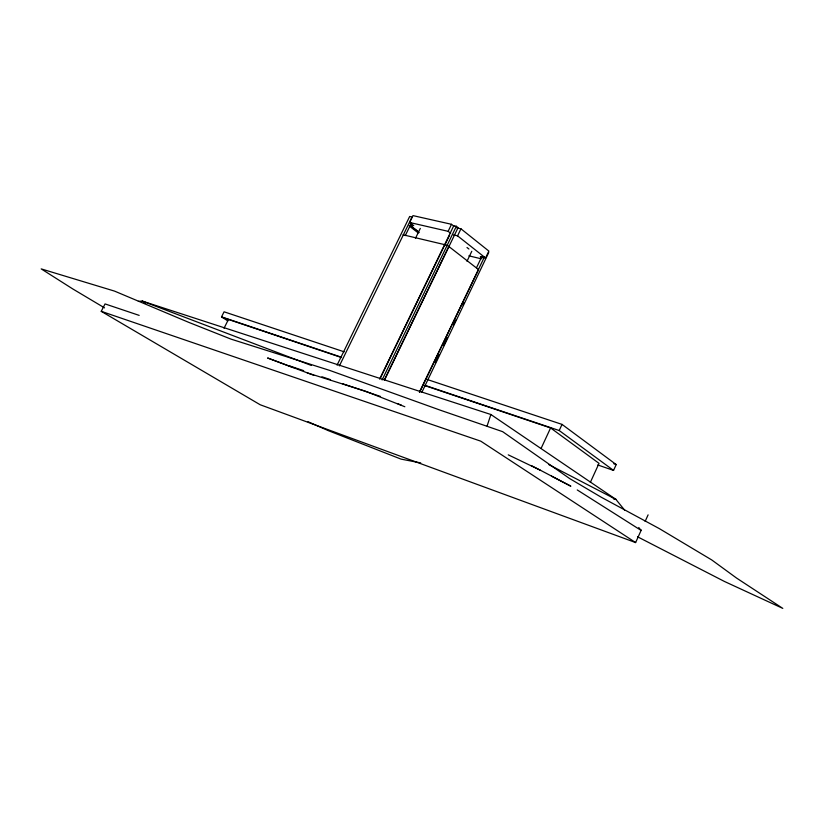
<?xml version="1.0" encoding="UTF-8"?>
<svg xmlns="http://www.w3.org/2000/svg" width="824" height="824" viewBox="0 0 824 824"><rect width="100%" height="100%" fill="white"/><g stroke="black" fill="none" stroke-linecap="round" stroke-linejoin="round"><path stroke-width="1.24" d="M487.118 425.936L490.877 414.503L142.212 301.069L138.37 301.368M139.174 315.386L105.05 303.922L101.239 311.328L260.178 404.749L635.623 542.573L641.226 530.131M645.151 521.396L648.097 514.856M597.802 464.963L613.55 470.422L616.218 464.571L562.04 424.401L426.894 379.38M590.324 482.431L599.038 463.356L550.597 427.944L424.164 385.364M541.162 448.277L550.597 427.944M613.55 470.422L559.208 430.53L562.04 424.401M419.395 392.142L478.507 269.685M419.684 392.255L484.399 257.026M435.206 362.807L439.079 354.722M443.497 345.483L447.37 337.387M453.447 324.687L455.651 320.062M462.841 305.045L463.943 302.738M482.03 258.077L480.341 256.748L485.563 257.994L488.869 251.093L460.956 228.815L456.753 227.867M421.909 392.214L488.745 252.505M466.992 261.28L471.792 251.279M476.509 267.728L481.958 256.357M453.365 234.871L457.567 235.849L460.956 228.815M451.521 224.303L412.978 215.61L409.631 222.48L448.132 231.328L451.521 224.303L454.034 226.291M379.627 379.143L453.787 225.704L456.352 226.281L458.072 227.651L384.52 380.008M380.348 378.113L444.836 244.687M444.733 245.284L449.626 235.17M382.12 379.957L456.352 226.281M384.365 379.957L448.802 246.479M415.461 238.342L420.302 228.403M337.078 365.145L409.672 216.485L412.052 217.021L339.385 365.897M405.274 235.602L411.454 222.923M227.795 320.897L221.532 316.869L224.077 311.812L344.195 351.827M224.035 328.251L228.444 319.454M420.714 462.913L401.072 459.123L328.395 430.674L307.991 421.692M410.321 224.859L413.72 225.642L409.631 222.48M403.029 234.788L447.226 245.253L478.559 269.592M468.887 255.831L481.237 258.808M613.416 498.664L615.889 499.375L624.561 510.046M307.29 372.901L365.001 391.039L404.841 406.737M221.532 316.869L341.002 357.08M425.112 385.395L559.208 430.53M222.398 317.415L341.507 357.534M289.059 365.743L303.675 370.656M321.957 376.795L330.486 379.658M342.671 383.757L380.451 396.447M101.239 311.328L480.773 441.17L635.623 542.573M613.798 463.737L616.218 464.571M613.458 498.53L615.889 499.375L490.877 414.503M313.789 375.291L267.584 357.977L293.396 367.689M311.328 365.444L142.212 301.069L145.508 303.077M397.807 403.76L401.37 405.13M508.264 454.848L540.482 470.288L570.857 486.191L551.503 476.148M531.665 465.756L540.482 470.288M548.866 464.633L615.889 499.375M637.539 536.784L724.368 581.425L782.8 608.39L736.574 578.067L711.72 559.929L659.396 528.658L601.273 497.243L569.714 478.6L502.661 431.673L440.315 410.197L329.662 370.388L230.998 339.117L188.82 322.39L114.536 291.109L41.2 268.892L72.903 289.018L104.535 307.867M577.243 489.94L641.103 530.409L638.734 527.494M409.116 225.879L418.211 232.893M410.197 225.374L418.273 231.616M410.105 225.57L419.189 232.595M466.992 247.509L468.918 249.013M448.132 231.328L450.646 233.305M457.567 235.849L485.563 257.994"/></g></svg>
